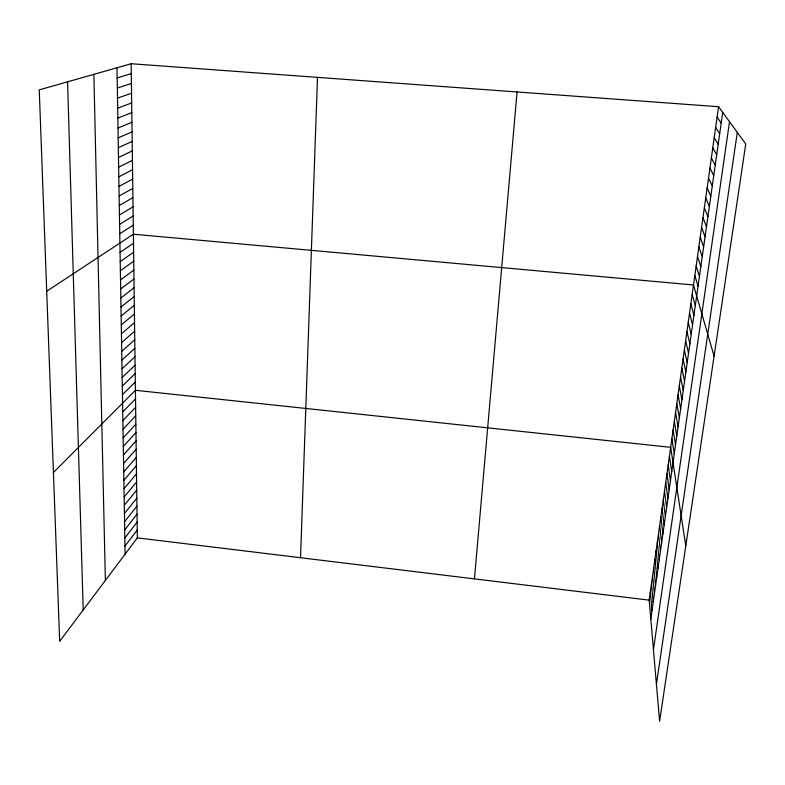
<?xml version="1.0" encoding="UTF-8"?>
<svg xmlns="http://www.w3.org/2000/svg" width="785" height="785" viewBox="0 0 785 785"><rect width="100%" height="100%" fill="white"/><g stroke="black" fill="none" stroke-linecap="round" stroke-linejoin="round"><path stroke-width="1.18" d="M300.518 557.723L317.503 77.362M474.444 578.879L517.07 91.973M718.569 106.711L745.75 143.979L659.616 721.268L649.175 600.142L718.569 106.711L131.173 63.732L39.25 89.873L59.68 641.306L137.336 537.872L131.173 63.732M650.804 619.071L722.72 112.402M653.454 649.735L729.52 121.724M656.427 684.334L737.301 132.4M124.972 546.105L137.238 529.993M124.844 538.019L137.13 522.084M124.707 529.895L137.032 514.136M124.57 521.731L136.924 506.148M124.432 513.527L136.816 498.132M124.295 505.285L136.718 490.066M124.158 497.003L136.61 481.97M124.02 488.672L136.502 473.836M123.873 480.312L136.394 465.652M123.736 471.903L136.286 457.439M123.598 463.464L136.188 449.187M123.451 454.976L136.08 440.895M123.314 446.439L135.972 432.564M123.166 437.873L135.854 424.185M123.029 429.258L135.746 415.775M122.882 420.603L135.638 407.327M122.735 411.899L135.53 398.829M53.429 472.511L135.412 390.292L670.665 447.332L685.786 545.85M122.45 394.629L135.305 381.971M122.303 386.063L135.197 373.611M122.156 377.448L135.089 365.202M122.018 368.803L134.981 356.763M121.871 360.109L134.873 348.275M121.724 351.366L134.755 339.758M121.577 342.584L134.647 331.191M121.43 333.762L134.539 322.586M121.282 324.902L134.421 313.941M121.135 315.982L134.313 305.257M120.988 307.033L134.196 296.524M120.831 298.035L134.088 287.752M120.684 288.988L133.97 278.94M120.527 279.902L133.852 270.079M120.38 270.766L133.735 261.179M120.223 261.582L133.617 252.24M120.076 252.358L133.509 243.252M46.707 291.235L133.391 234.215L693.498 284.975L714.085 356.184M119.762 233.763L133.273 225.138M119.605 224.392L133.146 216.022M119.448 214.972L133.028 206.857M119.291 205.513L132.91 197.643M119.134 195.995L132.793 188.39M118.967 186.438L132.665 179.088M118.81 176.831L132.547 169.737M118.653 167.166L132.429 160.336M118.486 157.461L132.302 150.897M118.319 147.698L132.184 141.408M118.162 137.885L132.057 131.87M117.995 128.024L131.929 122.283M117.828 118.113L131.801 112.647M117.662 108.153L131.684 102.963M117.495 98.135L131.556 93.229M117.328 88.057L131.429 83.445M117.161 77.941L131.301 73.613M137.336 537.872L649.175 600.142M717.107 117.073L721.199 123.088M715.655 127.376L719.698 133.705M714.222 137.63L718.196 144.273M712.79 147.815L716.705 154.773M711.357 157.962L715.223 165.223M709.944 168.039L713.742 175.614M708.531 178.077L712.28 185.937M707.128 188.047L710.817 196.221M705.735 197.977L709.375 206.435M704.341 207.848L707.933 216.601M702.967 217.661L706.49 226.708M701.594 227.434L705.067 236.756M700.22 237.148L703.645 246.755M698.866 246.814L702.241 256.695M697.512 256.43L700.838 266.586M696.167 265.997L699.435 276.428M694.823 275.506L698.051 286.211M692.174 294.395L695.294 305.62M690.859 303.756L693.93 315.246M689.544 313.078L692.566 324.823M688.239 322.35L691.212 334.351M686.944 331.574L689.868 343.83M685.648 340.749L688.533 353.25M684.373 349.884L687.199 362.631M683.087 358.971L685.874 371.962M681.822 368.008L684.559 381.235M680.556 376.996L683.254 390.469M679.3 385.945L681.949 399.653M678.044 394.845L680.654 408.789M676.798 403.706L679.359 417.875M675.561 412.517L678.073 426.912M674.325 421.29L676.798 435.911M673.098 430.013L675.532 444.859M671.881 438.697L674.266 453.759M669.419 456.193L671.724 471.697M668.182 465.005L670.439 480.734M666.946 473.767L669.163 489.712M665.719 482.49L667.898 498.652M664.503 491.174L666.632 507.542M663.286 499.81L665.376 516.393M662.079 508.395L664.13 525.185M660.872 516.952L662.883 533.947M659.675 525.45L661.647 542.651M658.487 533.918L660.42 551.315M657.3 542.337L659.194 559.94M656.123 550.717L657.977 568.517M654.955 559.057L656.77 577.044M653.787 567.359L655.563 585.532M652.62 575.611L654.366 593.98M651.471 583.824L653.169 602.389M650.323 592.008L651.992 610.75M67.579 81.817L83.21 609.965M93.876 74.34L105.376 580.449M116.985 67.765L125.109 554.161"/></g></svg>
